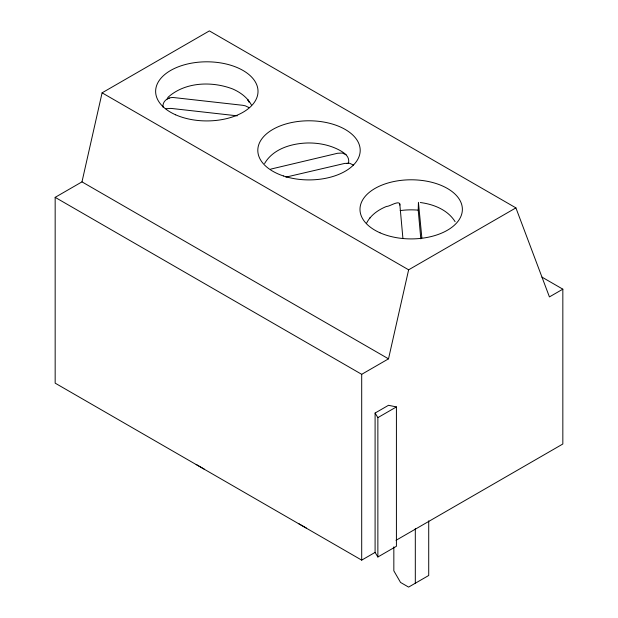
<?xml version="1.0" encoding="UTF-8"?>
<svg xmlns="http://www.w3.org/2000/svg" width="618" height="618" viewBox="0 0 618 618"><rect width="100%" height="100%" fill="white"/><g stroke="black" fill="none" stroke-linecap="round" stroke-linejoin="round"><path stroke-width="0.93" d="M375.095 552.399L377.868 556.988L396.416 546.281L396.416 406.922L388.498 405.3L375.095 413.04L375.095 552.399L361.7 560.132L55.164 383.152L55.164 197.351L81.978 181.862L102.094 92.831L209.371 30.9L515.906 207.88L549.425 296.91L562.836 289.17L562.836 444.002L396.007 540.325M55.164 197.351L361.7 374.323L388.513 358.842L408.629 269.811L515.906 207.88M264.581 163.546C273.125 148.714 291.75 143.368 307.864 142.974C318.363 142.851 328.969 144.836 338.386 149.595C343.585 152.322 350.105 156.176 348.513 163.106L346.644 163.538M366.574 223.152C370.607 215.079 378.417 209.718 386.574 206.412C389.286 206.829 400.24 199.112 399.892 205.076L402.921 238.478M369.51 218.579L370.074 217.706M167.702 97.567C184.921 81.815 211.935 80.981 232.839 89.023C240.387 92.352 247.447 97.513 251.395 104.929M249.139 107.648L245.284 105.817L242.75 105.299L174.508 97.644C168.791 96.547 162.078 100.912 163.036 107.192M377.868 556.988L377.868 417.629L396.416 406.922M167.107 98.988L169.347 98.053M270.707 169.123L337.675 153.249L342.341 153.063L346.111 154.724M285.925 177.127L344.782 163.399L349.657 163.252L353.504 165.13M165.948 108.745L170.892 108.389L237.242 115.836M420.317 202.526C433.627 204.257 447.741 209.811 455.103 221.684M541.955 277.111L562.836 289.17M102.094 92.831L408.629 269.811M81.978 181.862L388.513 358.842M196.184 464.458L204.249 469.116M298.363 523.454L306.428 528.104M375.095 413.04L377.868 417.629M248.583 101.259L247.895 99.784L249.008 102.217M399.753 203.816L399.892 205.076M421.862 237.907L418.432 202.333L418.216 210.151L420.819 238.842M428.714 520.85L428.714 575.489L408.606 587.1L400.541 582.442L393.836 570.831L393.836 546.868M415.311 528.591L415.311 583.23M361.7 374.323L361.7 560.132M400.163 210.599A47.408 27.37 0 0 1 418.216 210.151M175.651 114.817A51.201 29.564 0 0 0 257.582 95.218A51.201 29.564 0 0 0 187.231 64.056A51.201 29.564 0 0 0 175.651 114.817M380.008 232.801A51.201 29.564 0 0 0 461.94 213.202A51.201 29.564 0 0 0 391.588 182.04A51.201 29.564 0 0 0 380.008 232.801M283.399 175.952A51.201 29.564 0 0 0 360.201 150.352A51.201 29.564 0 0 0 283.399 124.751A51.201 29.564 0 0 0 283.399 175.952"/></g></svg>
